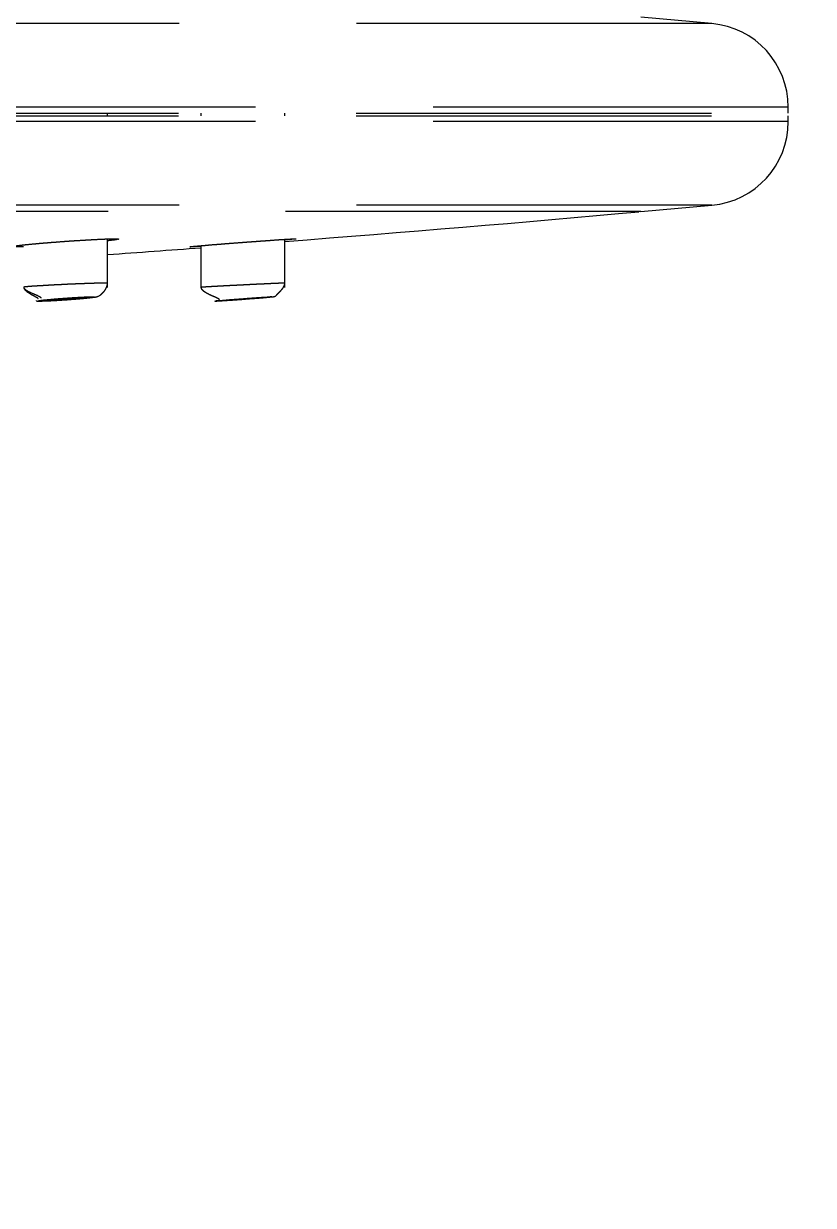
# Model space of a CAD drawing. Header units: millimetres. Extents: x 6110 to 6704, y -2661 to -1821.
# Drawn here: x 6505.6 to 6512.66, y -2123.9 to -2113.34 of the extents above; entities that cross this region are included whole.
import ezdxf

# ---------------------------------------------------------------- set-up
doc = ezdxf.new("R2010")
doc.units = ezdxf.units.MM
doc.header["$LTSCALE"] = 0.1
doc.linetypes.add('HIDDEN2', pattern=[4.7625, 3.175, -1.5875])
doc.layers.add('1', color=4, linetype='HIDDEN2', lineweight=13)
doc.layers.add('DIM', color=3, linetype='Continuous', lineweight=9)

msp = doc.modelspace()

# ---------------------------------------------------------------- hatches: boundary and pattern name
at = {"layer": 'DIM'}
h = msp.add_hatch(dxfattribs=at)
h.set_pattern_fill('ANSI31', color=2)
edge = h.paths.add_edge_path()
edge.add_line((6619.617, -2595.98), (6619.617, -1962.206))
edge.add_line((6634.617, -1966.11), (6619.617, -1966.11))
edge.add_line((6634.617, -2610.98), (6634.617, -1966.11))
edge.add_line((6634.617, -2610.98), (6184.457, -2610.98))
edge.add_line((6619.617, -2595.98), (6184.457, -2595.98))
edge.add_line((6184.457, -2610.98), (6184.457, -2595.98))

# ---------------------------------------------------------------- linework, layer by layer
at = {"layer": '1', "color": 8, "linetype": 'HIDDEN2', "lineweight": -3, "ltscale": 10}
for p, q in [((6511.749, -2113.343), (6511.114, -2113.286)), ((6511.749, -2113.343), (6484.307, -2113.343)), ((6512.432, -2114.09), (6456.182, -2114.09)), ((6512.432, -2114.142), (6512.432, -2114.09)), ((6456.182, -2114.142), (6512.432, -2114.142)), ((6456.182, -2114.167), (6512.432, -2114.167)), ((6512.432, -2114.219), (6484.307, -2114.219)), ((6506.347, -2114.167), (6506.347, -2114.142)), ((6507.182, -2114.142), (6507.182, -2114.167)), ((6507.932, -2114.167), (6507.932, -2114.142)), ((6512.432, -2114.219), (6512.432, -2114.167)), ((6511.749, -2114.966), (6456.865, -2114.966)), ((6511.114, -2115.023), (6511.749, -2114.966)), ((6511.114, -2115.023), (6484.307, -2115.023)), ((6506.347, -2115.701), (6506.347, -2115.267)), ((6507.932, -2115.701), (6507.932, -2115.271)), ((6507.182, -2115.328), (6507.182, -2115.701)), ((6506.347, -2115.701), (6506.347, -2115.701))]:
    msp.add_line(p, q, dxfattribs=at)
for centre, radius, start, end in [((6511.682, -2114.09), 0.75, 0, 84.8572), ((6511.682, -2114.219), 0.75, 275.1428, 0), ((6488.705, -1866.03), 250, 274.4109, 275.14276), ((6488.705, -1866.03), 250, 274.04677, 274.23855)]:
    msp.add_arc(centre, radius, start, end, dxfattribs=at)
for points, knots in [([(6505.596, -2115.337), (6505.591, -2115.337), (6505.587, -2115.337), (6505.565, -2115.338), (6505.55, -2115.338), (6505.535, -2115.338), (6505.532, -2115.338), (6505.526, -2115.338), (6505.523, -2115.338), (6505.516, -2115.338), (6505.512, -2115.338), (6505.502, -2115.337), (6505.498, -2115.337), (6505.497, -2115.336), (6505.497, -2115.336), (6505.498, -2115.335), (6505.498, -2115.335), (6505.5, -2115.334), (6505.504, -2115.333), (6505.511, -2115.331), (6505.517, -2115.33), (6505.519, -2115.33), (6505.524, -2115.329), (6505.527, -2115.329), (6505.541, -2115.327), (6505.555, -2115.325), (6505.576, -2115.323), (6505.58, -2115.322), (6505.589, -2115.321), (6505.594, -2115.321), (6505.609, -2115.319), (6505.619, -2115.318), (6505.651, -2115.315), (6505.674, -2115.312), (6505.706, -2115.31), (6505.713, -2115.309), (6505.726, -2115.308), (6505.733, -2115.307), (6505.753, -2115.305), (6505.781, -2115.303), (6505.81, -2115.301), (6505.832, -2115.299), (6505.839, -2115.298), (6505.854, -2115.297), (6505.862, -2115.297), (6505.9, -2115.294), (6505.931, -2115.291), (6505.977, -2115.288), (6505.992, -2115.287), (6506.016, -2115.285), (6506.024, -2115.285), (6506.039, -2115.284), (6506.047, -2115.283), (6506.085, -2115.281), (6506.115, -2115.279), (6506.151, -2115.277), (6506.158, -2115.276), (6506.173, -2115.275), (6506.18, -2115.275), (6506.201, -2115.274), (6506.214, -2115.273), (6506.253, -2115.271), (6506.278, -2115.27), (6506.306, -2115.269), (6506.312, -2115.268), (6506.322, -2115.268), (6506.328, -2115.268), (6506.343, -2115.267), (6506.362, -2115.267), (6506.378, -2115.266), (6506.39, -2115.266), (6506.394, -2115.266), (6506.401, -2115.266), (6506.404, -2115.266), (6506.42, -2115.266), (6506.429, -2115.266), (6506.439, -2115.267), (6506.442, -2115.267), (6506.446, -2115.268), (6506.447, -2115.268), (6506.447, -2115.268), (6506.447, -2115.269), (6506.447, -2115.269)], [0, 0, 0, 0, 0.011459, 0.011459, 0.063194, 0.063194, 0.076127, 0.076127, 0.089061, 0.089061, 0.114928, 0.114928, 0.166663, 0.166663, 0.179596, 0.179596, 0.19253, 0.19253, 0.218397, 0.244264, 0.244264, 0.257198, 0.257198, 0.270132, 0.270132, 0.321866, 0.321866, 0.3348, 0.3348, 0.347733, 0.347733, 0.373601, 0.373601, 0.425335, 0.425335, 0.438269, 0.438269, 0.451202, 0.451202, 0.47707, 0.502937, 0.502937, 0.51587, 0.51587, 0.528804, 0.528804, 0.580538, 0.580538, 0.606406, 0.606406, 0.619339, 0.619339, 0.632273, 0.632273, 0.684007, 0.684007, 0.696941, 0.696941, 0.709875, 0.709875, 0.735742, 0.735742, 0.787476, 0.787476, 0.80041, 0.80041, 0.813344, 0.813344, 0.839211, 0.865078, 0.865078, 0.878012, 0.878012, 0.890945, 0.890945, 0.94268, 0.94268, 0.968547, 0.968547, 0.994414, 0.994414, 1, 1, 1, 1]), ([(6506.436, -2115.272), (6506.436, -2115.272), (6506.436, -2115.273), (6506.434, -2115.273), (6506.432, -2115.273), (6506.426, -2115.274), (6506.416, -2115.276), (6506.403, -2115.278), (6506.393, -2115.279), (6506.389, -2115.279), (6506.381, -2115.28), (6506.377, -2115.281), (6506.366, -2115.282), (6506.358, -2115.283), (6506.349, -2115.284)], [0, 0, 0, 0, 0.011288, 0.011288, 0.124232, 0.124232, 0.35012, 0.576008, 0.576008, 0.688952, 0.688952, 0.801895, 0.801895, 1, 1, 1, 1]), ([(6507.18, -2115.334), (6507.176, -2115.334), (6507.171, -2115.334), (6507.149, -2115.336), (6507.134, -2115.336), (6507.118, -2115.337), (6507.115, -2115.337), (6507.11, -2115.338), (6507.107, -2115.338), (6507.1, -2115.338), (6507.096, -2115.338), (6507.086, -2115.339), (6507.083, -2115.338), (6507.082, -2115.338), (6507.082, -2115.338), (6507.082, -2115.338), (6507.083, -2115.338), (6507.085, -2115.337), (6507.089, -2115.337), (6507.096, -2115.336), (6507.102, -2115.335), (6507.104, -2115.335), (6507.109, -2115.334), (6507.112, -2115.334), (6507.126, -2115.333), (6507.14, -2115.331), (6507.161, -2115.33), (6507.166, -2115.329), (6507.175, -2115.328), (6507.18, -2115.328), (6507.194, -2115.327), (6507.204, -2115.326), (6507.237, -2115.323), (6507.26, -2115.321), (6507.292, -2115.318), (6507.299, -2115.318), (6507.312, -2115.317), (6507.319, -2115.316), (6507.339, -2115.315), (6507.367, -2115.312), (6507.396, -2115.31), (6507.418, -2115.308), (6507.425, -2115.308), (6507.441, -2115.306), (6507.448, -2115.306), (6507.486, -2115.303), (6507.517, -2115.301), (6507.563, -2115.297), (6507.579, -2115.296), (6507.602, -2115.294), (6507.61, -2115.293), (6507.626, -2115.292), (6507.633, -2115.292), (6507.671, -2115.289), (6507.701, -2115.287), (6507.737, -2115.284), (6507.744, -2115.284), (6507.759, -2115.283), (6507.766, -2115.282), (6507.787, -2115.281), (6507.8, -2115.28), (6507.839, -2115.277), (6507.864, -2115.275), (6507.892, -2115.273), (6507.897, -2115.273), (6507.908, -2115.272), (6507.913, -2115.272), (6507.928, -2115.271), (6507.947, -2115.27), (6507.964, -2115.269), (6507.975, -2115.268), (6507.979, -2115.268), (6507.986, -2115.268), (6507.989, -2115.267), (6508.005, -2115.267), (6508.014, -2115.266), (6508.024, -2115.266), (6508.027, -2115.266), (6508.03, -2115.266), (6508.03, -2115.266), (6508.031, -2115.266), (6508.032, -2115.266), (6508.032, -2115.266), (6508.032, -2115.266), (6508.032, -2115.266)], [0, 0, 0, 0, 0.012621, 0.012621, 0.064347, 0.064347, 0.077278, 0.077278, 0.090209, 0.090209, 0.116072, 0.116072, 0.167797, 0.167797, 0.180729, 0.180729, 0.19366, 0.19366, 0.219523, 0.245385, 0.245385, 0.258317, 0.258317, 0.271248, 0.271248, 0.322974, 0.322974, 0.335905, 0.335905, 0.348836, 0.348836, 0.374699, 0.374699, 0.426424, 0.426424, 0.439356, 0.439356, 0.452287, 0.452287, 0.47815, 0.504012, 0.504012, 0.516944, 0.516944, 0.529875, 0.529875, 0.5816, 0.5816, 0.607463, 0.607463, 0.620394, 0.620394, 0.633326, 0.633326, 0.685051, 0.685051, 0.697982, 0.697982, 0.710914, 0.710914, 0.736776, 0.736776, 0.788502, 0.788502, 0.801433, 0.801433, 0.814364, 0.814364, 0.840227, 0.86609, 0.86609, 0.879021, 0.879021, 0.891953, 0.891953, 0.943678, 0.943678, 0.969541, 0.969541, 0.982472, 0.982472, 0.995403, 0.995403, 1, 1, 1, 1]), ([(6508.02, -2115.268), (6508.02, -2115.268), (6508.02, -2115.268), (6508.018, -2115.268), (6508.016, -2115.269), (6508.01, -2115.269), (6508, -2115.27), (6507.987, -2115.272), (6507.976, -2115.273), (6507.973, -2115.273), (6507.965, -2115.274), (6507.961, -2115.274), (6507.949, -2115.275), (6507.942, -2115.276), (6507.934, -2115.277)], [0, 0, 0, 0, 0.008231, 0.008231, 0.122542, 0.122542, 0.351165, 0.579788, 0.579788, 0.6941, 0.6941, 0.808412, 0.808412, 1, 1, 1, 1]), ([(6505.598, -2115.696), (6505.597, -2115.706), (6505.609, -2115.727), (6505.646, -2115.752), (6505.68, -2115.771), (6505.7, -2115.781), (6505.712, -2115.788), (6505.72, -2115.793), (6505.725, -2115.797), (6505.727, -2115.8), (6505.728, -2115.801), (6505.728, -2115.801)], [0, 0, 0, 0, 0.363614, 0.672333, 0.790533, 0.879736, 0.914245, 0.943665, 0.970913, 0.999965, 1, 1, 1, 1]), ([(6505.598, -2115.696), (6505.598, -2115.696), (6505.599, -2115.695), (6505.608, -2115.693), (6505.637, -2115.691), (6505.683, -2115.687), (6505.724, -2115.685), (6505.747, -2115.683)], [0, 0, 0, 0, 0.04354, 0.266341, 0.500015, 0.744566, 1, 1, 1, 1]), ([(6505.598, -2115.696), (6505.598, -2115.705), (6505.611, -2115.723), (6505.655, -2115.744), (6505.687, -2115.758), (6505.695, -2115.761)], [0, 0, 0, 0, 0.471357, 0.873881, 1, 1, 1, 1]), ([(6505.747, -2115.683), (6505.756, -2115.683), (6505.775, -2115.682), (6505.806, -2115.68), (6505.837, -2115.678), (6505.87, -2115.676), (6505.904, -2115.675), (6505.938, -2115.673), (6505.973, -2115.671), (6506.01, -2115.669), (6506.046, -2115.668), (6506.082, -2115.666), (6506.116, -2115.665), (6506.149, -2115.664), (6506.18, -2115.663), (6506.208, -2115.662), (6506.235, -2115.661), (6506.259, -2115.66), (6506.28, -2115.66), (6506.298, -2115.66), (6506.314, -2115.66), (6506.326, -2115.66), (6506.336, -2115.66), (6506.343, -2115.66), (6506.347, -2115.66), (6506.347, -2115.661), (6506.347, -2115.661)], [0, 0, 0, 0, 0.041534, 0.083069, 0.124604, 0.16614, 0.207676, 0.249212, 0.290749, 0.335582, 0.38006, 0.424181, 0.467947, 0.511358, 0.554416, 0.59712, 0.639472, 0.681472, 0.723121, 0.76442, 0.805369, 0.845969, 0.886221, 0.926127, 0.970608, 1, 1, 1, 1]), ([(6505.933, -2115.814), (6505.94, -2115.813), (6505.964, -2115.812), (6506.02, -2115.808), (6506.093, -2115.802), (6506.16, -2115.796), (6506.233, -2115.787), (6506.26, -2115.786), (6506.289, -2115.764), (6506.298, -2115.756), (6506.306, -2115.748), (6506.314, -2115.739), (6506.324, -2115.727), (6506.334, -2115.711), (6506.344, -2115.688), (6506.347, -2115.672), (6506.347, -2115.661)], [0, 0, 0, 0, 0.033526, 0.112142, 0.253316, 0.374661, 0.477576, 0.73907, 0.774696, 0.80324, 0.816268, 0.829203, 0.85653, 0.887652, 0.922782, 1, 1, 1, 1]), ([(6507.182, -2115.697), (6507.182, -2115.697), (6507.184, -2115.697), (6507.193, -2115.696), (6507.212, -2115.695), (6507.24, -2115.693), (6507.263, -2115.692), (6507.276, -2115.691)], [0, 0, 0, 0, 0.141844, 0.353407, 0.566947, 0.782475, 1, 1, 1, 1]), ([(6507.276, -2115.691), (6507.283, -2115.691), (6507.3, -2115.69), (6507.331, -2115.688), (6507.371, -2115.686), (6507.423, -2115.683), (6507.486, -2115.68), (6507.547, -2115.677), (6507.6, -2115.674), (6507.643, -2115.672), (6507.683, -2115.67), (6507.72, -2115.668), (6507.755, -2115.667), (6507.786, -2115.665), (6507.814, -2115.664), (6507.839, -2115.663), (6507.861, -2115.662), (6507.879, -2115.661), (6507.894, -2115.661), (6507.907, -2115.66), (6507.917, -2115.66), (6507.927, -2115.659), (6507.931, -2115.66), (6507.932, -2115.66), (6507.932, -2115.66)], [0, 0, 0, 0, 0.035594, 0.080381, 0.134358, 0.197516, 0.269849, 0.351348, 0.400083, 0.447522, 0.493665, 0.538512, 0.582063, 0.624319, 0.66528, 0.704946, 0.743317, 0.780394, 0.816177, 0.850667, 0.883864, 0.915769, 0.985299, 1, 1, 1, 1]), ([(6507.576, -2115.805), (6507.583, -2115.804), (6507.625, -2115.801), (6507.695, -2115.796), (6507.766, -2115.79), (6507.834, -2115.782), (6507.844, -2115.785), (6507.864, -2115.763), (6507.871, -2115.756), (6507.876, -2115.751), (6507.882, -2115.745), (6507.89, -2115.736), (6507.902, -2115.723), (6507.914, -2115.708), (6507.928, -2115.686), (6507.932, -2115.67), (6507.932, -2115.66)], [0, 0, 0, 0, 0.034596, 0.188782, 0.321493, 0.433435, 0.704597, 0.73682, 0.749852, 0.761936, 0.774063, 0.787086, 0.817695, 0.855554, 0.899907, 1, 1, 1, 1]), ([(6505.695, -2115.761), (6505.697, -2115.762), (6505.706, -2115.766), (6505.72, -2115.771), (6505.734, -2115.779), (6505.741, -2115.783), (6505.745, -2115.786), (6505.747, -2115.787), (6505.748, -2115.788)], [0, 0, 0, 0, 0.115433, 0.572949, 0.744611, 0.882752, 0.942917, 1, 1, 1, 1]), ([(6505.71, -2115.819), (6505.71, -2115.82), (6505.713, -2115.822), (6505.731, -2115.823), (6505.767, -2115.822), (6505.804, -2115.821), (6505.85, -2115.819), (6505.894, -2115.816), (6505.922, -2115.815), (6505.933, -2115.814)], [0, 0, 0, 0, 0.10533, 0.352591, 0.48911, 0.630241, 0.773573, 0.916652, 1, 1, 1, 1]), ([(6505.831, -2115.808), (6505.813, -2115.81), (6505.798, -2115.811), (6505.767, -2115.814), (6505.753, -2115.816), (6505.735, -2115.819), (6505.731, -2115.82), (6505.731, -2115.822), (6505.736, -2115.822), (6505.755, -2115.822), (6505.769, -2115.822), (6505.805, -2115.821), (6505.827, -2115.82), (6505.874, -2115.817), (6505.901, -2115.816), (6505.956, -2115.812), (6505.985, -2115.81), (6506.041, -2115.806), (6506.068, -2115.804), (6506.109, -2115.801), (6506.124, -2115.799), (6506.159, -2115.796), (6506.178, -2115.794), (6506.208, -2115.79), (6506.219, -2115.789), (6506.231, -2115.786), (6506.233, -2115.785), (6506.227, -2115.784), (6506.219, -2115.784), (6506.194, -2115.784), (6506.177, -2115.785), (6506.138, -2115.786), (6506.114, -2115.788), (6506.063, -2115.79), (6506.036, -2115.792), (6505.98, -2115.796), (6505.951, -2115.798), (6505.896, -2115.802), (6505.87, -2115.804), (6505.841, -2115.807), (6505.836, -2115.808), (6505.831, -2115.808), (6505.831, -2115.808), (6505.831, -2115.808)], [0, 0, 0, 0, 0.041721, 0.041721, 0.095328, 0.095328, 0.148831, 0.148831, 0.202323, 0.202323, 0.255903, 0.255903, 0.309633, 0.309633, 0.363507, 0.363507, 0.41744, 0.41744, 0.471371, 0.471371, 0.504784, 0.504784, 0.558497, 0.558497, 0.612063, 0.612063, 0.66555, 0.66555, 0.71906, 0.71906, 0.772683, 0.772683, 0.826463, 0.826463, 0.880373, 0.880373, 0.934327, 0.934327, 0.988224, 0.988224, 0.999976, 0.999976, 1, 1, 1, 1]), ([(6505.748, -2115.788), (6505.748, -2115.788), (6505.748, -2115.789), (6505.749, -2115.79), (6505.751, -2115.793), (6505.751, -2115.795), (6505.751, -2115.797), (6505.75, -2115.797)], [0, 0, 0, 0, 0.000162, 0.186418, 0.383041, 0.841039, 1, 1, 1, 1]), ([(6505.916, -2115.815), (6505.915, -2115.815), (6505.914, -2115.815), (6505.886, -2115.817), (6505.86, -2115.818), (6505.834, -2115.819), (6505.831, -2115.82), (6505.828, -2115.82), (6505.828, -2115.82), (6505.828, -2115.82)], [0, 0, 0, 0, 0.030445, 0.030445, 0.886957, 0.886957, 0.999659, 0.999659, 1, 1, 1, 1]), ([(6505.847, -2115.813), (6505.847, -2115.813), (6505.847, -2115.813), (6505.847, -2115.813), (6505.848, -2115.813), (6505.848, -2115.812), (6505.85, -2115.812), (6505.852, -2115.812), (6505.854, -2115.811), (6505.855, -2115.811), (6505.86, -2115.81), (6505.864, -2115.81), (6505.871, -2115.809), (6505.873, -2115.809), (6505.878, -2115.808), (6505.881, -2115.808), (6505.89, -2115.807), (6505.896, -2115.807), (6505.906, -2115.806), (6505.91, -2115.805), (6505.917, -2115.805), (6505.925, -2115.804), (6505.932, -2115.803), (6505.94, -2115.803), (6505.944, -2115.802), (6505.956, -2115.802), (6505.964, -2115.801), (6505.976, -2115.8), (6505.981, -2115.8), (6505.987, -2115.799), (6505.989, -2115.799), (6505.993, -2115.799), (6505.995, -2115.799), (6506.005, -2115.798), (6506.013, -2115.798), (6506.022, -2115.797), (6506.024, -2115.797), (6506.028, -2115.797), (6506.029, -2115.797), (6506.035, -2115.796), (6506.038, -2115.796), (6506.049, -2115.796), (6506.055, -2115.795), (6506.064, -2115.795), (6506.066, -2115.795), (6506.072, -2115.795), (6506.076, -2115.795), (6506.081, -2115.795), (6506.085, -2115.795), (6506.086, -2115.794), (6506.091, -2115.794), (6506.093, -2115.795), (6506.096, -2115.795), (6506.096, -2115.795), (6506.097, -2115.795), (6506.097, -2115.795), (6506.097, -2115.795)], [0, 0, 0, 0, 0.000238, 0.000238, 0.031497, 0.031497, 0.062756, 0.094015, 0.094015, 0.125274, 0.125274, 0.187792, 0.187792, 0.219051, 0.219051, 0.250311, 0.250311, 0.312829, 0.312829, 0.344088, 0.344088, 0.375347, 0.406606, 0.406606, 0.437865, 0.437865, 0.500383, 0.500383, 0.531643, 0.531643, 0.547272, 0.547272, 0.562902, 0.562902, 0.62542, 0.62542, 0.64105, 0.64105, 0.656679, 0.656679, 0.687938, 0.687938, 0.750456, 0.750456, 0.781716, 0.781716, 0.812975, 0.844234, 0.844234, 0.875493, 0.875493, 0.938011, 0.938011, 0.96927, 0.96927, 1, 1, 1, 1]), ([(6506.061, -2115.8), (6506.055, -2115.801), (6506.048, -2115.802), (6506.038, -2115.802), (6506.035, -2115.803), (6506.028, -2115.803), (6506.024, -2115.804), (6506.013, -2115.805), (6506.005, -2115.805), (6505.993, -2115.806), (6505.989, -2115.807), (6505.98, -2115.807), (6505.976, -2115.807), (6505.964, -2115.808), (6505.956, -2115.809), (6505.944, -2115.81), (6505.94, -2115.81), (6505.932, -2115.81), (6505.924, -2115.811), (6505.917, -2115.811), (6505.91, -2115.812), (6505.906, -2115.812), (6505.896, -2115.812), (6505.89, -2115.813), (6505.881, -2115.813), (6505.878, -2115.813), (6505.874, -2115.813), (6505.873, -2115.813), (6505.871, -2115.813), (6505.87, -2115.813), (6505.864, -2115.814), (6505.86, -2115.814), (6505.856, -2115.814), (6505.855, -2115.814), (6505.854, -2115.814)], [0, 0, 0, 0, 0.096777, 0.096777, 0.145165, 0.145165, 0.193554, 0.193554, 0.29033, 0.29033, 0.338719, 0.338719, 0.387107, 0.387107, 0.483884, 0.483884, 0.532272, 0.532272, 0.580661, 0.629049, 0.629049, 0.677438, 0.677438, 0.774214, 0.774214, 0.822603, 0.822603, 0.846797, 0.846797, 0.870991, 0.870991, 0.967768, 0.967768, 1, 1, 1, 1]), ([(6506.094, -2115.796), (6506.093, -2115.796), (6506.093, -2115.797), (6506.091, -2115.797), (6506.088, -2115.797), (6506.085, -2115.798), (6506.081, -2115.798), (6506.079, -2115.798), (6506.072, -2115.799), (6506.066, -2115.8), (6506.061, -2115.8)], [0, 0, 0, 0, 0.099245, 0.099245, 0.279396, 0.459547, 0.459547, 0.639698, 0.639698, 1, 1, 1, 1]), ([(6507.247, -2115.756), (6507.25, -2115.759), (6507.261, -2115.765), (6507.285, -2115.775), (6507.308, -2115.785), (6507.323, -2115.792), (6507.332, -2115.796), (6507.336, -2115.799), (6507.338, -2115.8)], [0, 0, 0, 0, 0.181403, 0.510397, 0.761647, 0.858159, 0.937473, 1, 1, 1, 1]), ([(6507.307, -2115.822), (6507.307, -2115.822), (6507.309, -2115.823), (6507.328, -2115.822), (6507.376, -2115.819), (6507.434, -2115.815), (6507.486, -2115.812), (6507.534, -2115.808), (6507.564, -2115.806), (6507.576, -2115.805)], [0, 0, 0, 0, 0.060673, 0.270058, 0.517058, 0.649987, 0.785597, 0.921404, 1, 1, 1, 1]), ([(6507.379, -2115.816), (6507.364, -2115.817), (6507.351, -2115.818), (6507.329, -2115.82), (6507.321, -2115.821), (6507.315, -2115.822), (6507.316, -2115.822), (6507.328, -2115.822), (6507.339, -2115.821), (6507.369, -2115.82), (6507.388, -2115.818), (6507.432, -2115.816), (6507.457, -2115.814), (6507.51, -2115.81), (6507.539, -2115.808), (6507.595, -2115.804), (6507.623, -2115.801), (6507.676, -2115.797), (6507.701, -2115.795), (6507.737, -2115.792), (6507.749, -2115.791), (6507.778, -2115.789), (6507.792, -2115.787), (6507.811, -2115.785), (6507.816, -2115.785), (6507.817, -2115.784), (6507.812, -2115.784), (6507.794, -2115.785), (6507.781, -2115.786), (6507.746, -2115.788), (6507.725, -2115.789), (6507.677, -2115.793), (6507.651, -2115.794), (6507.596, -2115.798), (6507.567, -2115.801), (6507.511, -2115.805), (6507.484, -2115.807), (6507.433, -2115.811), (6507.41, -2115.813), (6507.386, -2115.815), (6507.383, -2115.815), (6507.379, -2115.816), (6507.379, -2115.816), (6507.379, -2115.816)], [0, 0, 0, 0, 0.043313, 0.043313, 0.096796, 0.096796, 0.150312, 0.150312, 0.203947, 0.203947, 0.257737, 0.257737, 0.311652, 0.311652, 0.365603, 0.365603, 0.419509, 0.419509, 0.473418, 0.473418, 0.506501, 0.506501, 0.560023, 0.560023, 0.613504, 0.613504, 0.66705, 0.66705, 0.720734, 0.720734, 0.774572, 0.774572, 0.828511, 0.828511, 0.882452, 0.882452, 0.936297, 0.936297, 0.989992, 0.989992, 0.999976, 0.999976, 1, 1, 1, 1]), ([(6507.338, -2115.8), (6507.338, -2115.8), (6507.339, -2115.801), (6507.341, -2115.802), (6507.343, -2115.805), (6507.344, -2115.807), (6507.344, -2115.808), (6507.343, -2115.809)], [0, 0, 0, 0, 0.025966, 0.196392, 0.371317, 0.761855, 1, 1, 1, 1]), ([(6507.816, -2115.784), (6507.816, -2115.784), (6507.816, -2115.784), (6507.816, -2115.785), (6507.811, -2115.785), (6507.792, -2115.787), (6507.778, -2115.789), (6507.742, -2115.792), (6507.72, -2115.794), (6507.672, -2115.797), (6507.645, -2115.8), (6507.59, -2115.804), (6507.562, -2115.806), (6507.506, -2115.81), (6507.479, -2115.812), (6507.429, -2115.816), (6507.406, -2115.817), (6507.383, -2115.819), (6507.381, -2115.819), (6507.378, -2115.819), (6507.378, -2115.819), (6507.378, -2115.819)], [0, 0, 0, 0, 0.00227, 0.00227, 0.141596, 0.141596, 0.281328, 0.281328, 0.421353, 0.421353, 0.561427, 0.561427, 0.70129, 0.70129, 0.840772, 0.840772, 0.979874, 0.979874, 0.999942, 0.999942, 1, 1, 1, 1]), ([(6507.645, -2115.798), (6507.639, -2115.799), (6507.633, -2115.799), (6507.623, -2115.8), (6507.619, -2115.8), (6507.612, -2115.801), (6507.608, -2115.801), (6507.597, -2115.802), (6507.589, -2115.803), (6507.577, -2115.804), (6507.573, -2115.804), (6507.565, -2115.805), (6507.561, -2115.805), (6507.549, -2115.806), (6507.54, -2115.807), (6507.528, -2115.807), (6507.524, -2115.808), (6507.517, -2115.808), (6507.509, -2115.809), (6507.501, -2115.809), (6507.494, -2115.81), (6507.491, -2115.81), (6507.48, -2115.811), (6507.474, -2115.811), (6507.466, -2115.812), (6507.463, -2115.812), (6507.459, -2115.812), (6507.458, -2115.812), (6507.455, -2115.812), (6507.454, -2115.813), (6507.448, -2115.813), (6507.444, -2115.813), (6507.44, -2115.813), (6507.438, -2115.813), (6507.436, -2115.813), (6507.435, -2115.814), (6507.433, -2115.814), (6507.432, -2115.814), (6507.432, -2115.813), (6507.432, -2115.813), (6507.433, -2115.813), (6507.434, -2115.813), (6507.436, -2115.813), (6507.438, -2115.813), (6507.44, -2115.812), (6507.445, -2115.812), (6507.448, -2115.812), (6507.455, -2115.811), (6507.458, -2115.811), (6507.463, -2115.81), (6507.466, -2115.81), (6507.474, -2115.809), (6507.481, -2115.809), (6507.491, -2115.808), (6507.495, -2115.808), (6507.502, -2115.807), (6507.509, -2115.806), (6507.517, -2115.806), (6507.525, -2115.805), (6507.529, -2115.805), (6507.541, -2115.804), (6507.549, -2115.803), (6507.561, -2115.802), (6507.565, -2115.802), (6507.571, -2115.802), (6507.573, -2115.802), (6507.577, -2115.801), (6507.579, -2115.801), (6507.589, -2115.8), (6507.597, -2115.8), (6507.607, -2115.799), (6507.608, -2115.799), (6507.612, -2115.799), (6507.614, -2115.799), (6507.619, -2115.798), (6507.623, -2115.798), (6507.633, -2115.797), (6507.639, -2115.797), (6507.648, -2115.796), (6507.651, -2115.796), (6507.656, -2115.796), (6507.661, -2115.795), (6507.665, -2115.795), (6507.669, -2115.795), (6507.671, -2115.795), (6507.676, -2115.795), (6507.678, -2115.795), (6507.68, -2115.794), (6507.681, -2115.794), (6507.682, -2115.795), (6507.682, -2115.795), (6507.682, -2115.795)], [0, 0, 0, 0, 0.035726, 0.035726, 0.053588, 0.053588, 0.071451, 0.071451, 0.107177, 0.107177, 0.12504, 0.12504, 0.142903, 0.142903, 0.178628, 0.178628, 0.196491, 0.196491, 0.214354, 0.232217, 0.232217, 0.250079, 0.250079, 0.285805, 0.285805, 0.303668, 0.303668, 0.312599, 0.312599, 0.321531, 0.321531, 0.357256, 0.357256, 0.375119, 0.375119, 0.392982, 0.392982, 0.428708, 0.428708, 0.446571, 0.446571, 0.464433, 0.482296, 0.482296, 0.500159, 0.500159, 0.535885, 0.535885, 0.553747, 0.553747, 0.57161, 0.57161, 0.607336, 0.607336, 0.625199, 0.625199, 0.643062, 0.660924, 0.660924, 0.678787, 0.678787, 0.714513, 0.714513, 0.732376, 0.732376, 0.741307, 0.741307, 0.750238, 0.750238, 0.785964, 0.785964, 0.794896, 0.794896, 0.803827, 0.803827, 0.82169, 0.82169, 0.857415, 0.857415, 0.875278, 0.875278, 0.893141, 0.911004, 0.911004, 0.928867, 0.928867, 0.964592, 0.964592, 0.982455, 0.982455, 1, 1, 1, 1]), ([(6507.678, -2115.795), (6507.678, -2115.795), (6507.677, -2115.795), (6507.675, -2115.795), (6507.672, -2115.796), (6507.669, -2115.796), (6507.665, -2115.796), (6507.663, -2115.797), (6507.656, -2115.797), (6507.651, -2115.798), (6507.645, -2115.798)], [0, 0, 0, 0, 0.096973, 0.096973, 0.277579, 0.458184, 0.458184, 0.638789, 0.638789, 1, 1, 1, 1])]:
    msp.add_open_spline(points, degree=3, knots=knots, dxfattribs=at)
msp.add_open_spline([(6507.182, -2115.697), (6507.18, -2115.725), (6507.247, -2115.756)], degree=2, dxfattribs=at)

doc.saveas('drawing.dxf')
